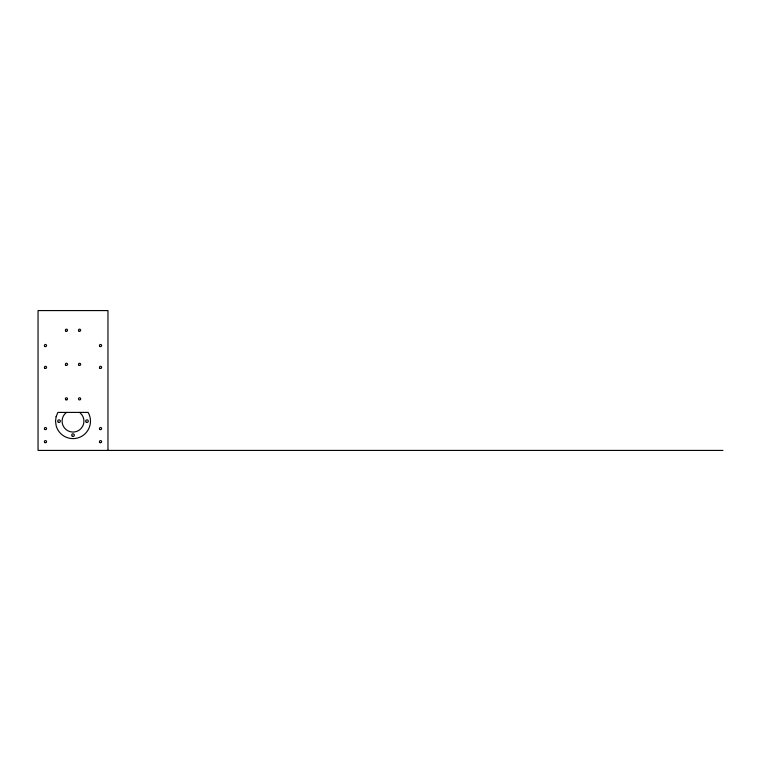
<?xml version="1.0" encoding="UTF-8"?>
<svg xmlns="http://www.w3.org/2000/svg" width="761" height="761" viewBox="0 0 761 761"><rect width="100%" height="100%" fill="white"/><g stroke="black" fill="none" stroke-linecap="round" stroke-linejoin="round"><path stroke-width="1.14" d="M66.549 412.405L64.799 413.927A10.92 10.92 0 0 0 65.798 429.347A10.92 10.92 0 0 0 81.218 428.348A10.92 10.92 0 0 0 80.219 412.938L79.42 412.405M722.95 450.417L38.05 450.417L38.05 310.583L107.967 310.583L107.967 450.417M56.124 416.619L55.534 421.137L56.124 425.665A17.484 17.484 0 0 0 79.696 437.29A17.484 17.484 0 0 0 88.143 412.405L57.874 412.405L56.124 416.619M80.647 398.992L80.571 399.268A1.094 1.094 0 0 1 78.554 399.268L78.478 398.992A1.094 1.094 0 0 1 79.563 397.765A1.094 1.094 0 0 1 80.647 398.992M79.02 365.28A1.094 1.094 0 0 0 80.656 364.329A1.094 1.094 0 0 0 79.02 363.387A1.094 1.094 0 0 0 79.02 365.28M65.684 365.099A1.094 1.094 0 0 0 67.51 364.614A1.094 1.094 0 0 0 66.169 363.273A1.094 1.094 0 0 0 65.684 365.099M65.912 331.187A1.094 1.094 0 0 0 67.548 330.245A1.094 1.094 0 0 0 65.912 329.304A1.094 1.094 0 0 0 65.912 331.187M79.02 331.187A1.094 1.094 0 0 0 80.656 330.245A1.094 1.094 0 0 0 79.02 329.304A1.094 1.094 0 0 0 79.02 331.187M99.995 429.518A1.094 1.094 0 0 0 101.632 428.567A1.094 1.094 0 0 0 99.995 427.625A1.094 1.094 0 0 0 99.995 429.518M99.995 442.626A1.094 1.094 0 0 0 101.632 441.675A1.094 1.094 0 0 0 99.995 440.733A1.094 1.094 0 0 0 99.995 442.626M44.804 442.541A1.094 1.094 0 0 0 46.564 441.837A1.094 1.094 0 0 0 45.07 440.667A1.094 1.094 0 0 0 44.804 442.541M44.842 429.461A1.094 1.094 0 0 0 46.564 428.671A1.094 1.094 0 0 0 45.023 427.577A1.094 1.094 0 0 0 44.842 429.461M44.937 368.334A1.094 1.094 0 0 0 46.573 367.392A1.094 1.094 0 0 0 44.937 366.441A1.094 1.094 0 0 0 44.937 368.334M44.937 346.483A1.094 1.094 0 0 0 46.573 345.542A1.094 1.094 0 0 0 44.937 344.59A1.094 1.094 0 0 0 44.937 346.483M99.995 368.334A1.094 1.094 0 0 0 101.632 367.392A1.094 1.094 0 0 0 99.995 366.441A1.094 1.094 0 0 0 99.995 368.334M99.995 346.483A1.094 1.094 0 0 0 101.632 345.542A1.094 1.094 0 0 0 99.995 344.59A1.094 1.094 0 0 0 99.995 346.483M65.912 399.801A1.094 1.094 0 0 0 67.548 398.85A1.094 1.094 0 0 0 65.912 397.908A1.094 1.094 0 0 0 65.912 399.801M58.369 422.279A1.313 1.313 0 0 0 60.338 421.137A1.313 1.313 0 0 0 58.369 420.005A1.313 1.313 0 0 0 58.369 422.279M86.335 422.279A1.313 1.313 0 0 0 88.305 421.137A1.313 1.313 0 0 0 86.335 420.005A1.313 1.313 0 0 0 86.335 422.279M72.352 436.262A1.313 1.313 0 0 0 74.321 435.121A1.313 1.313 0 0 0 72.352 433.989A1.313 1.313 0 0 0 72.352 436.262"/></g></svg>
